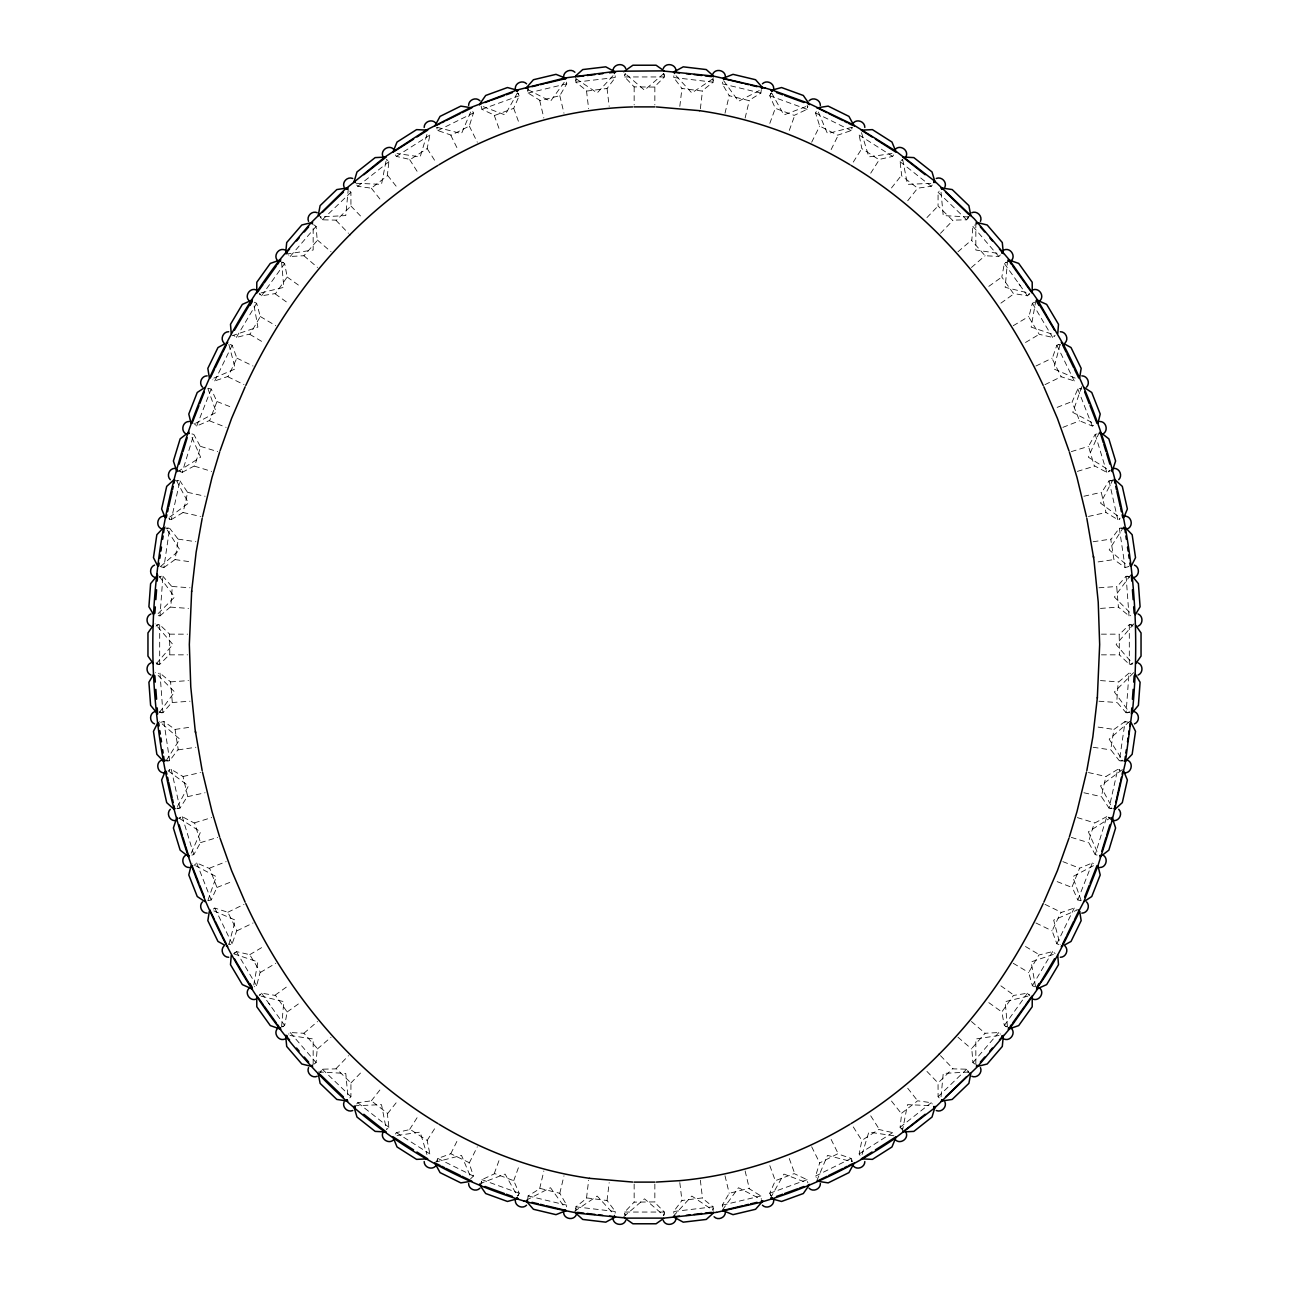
<?xml version="1.0" encoding="UTF-8"?>
<svg xmlns="http://www.w3.org/2000/svg" width="1289" height="1289" viewBox="0 0 1289 1289"><rect width="100%" height="100%" fill="white"/><g stroke="black" fill="none" stroke-linecap="round" stroke-linejoin="round"><path stroke-width="0.75" stroke-dasharray="5 3.75" d="M313.163 1064.311L313.163 1038.966L286.158 1034.922M975.837 222.739L975.837 250.034L998.991 253.498M349.802 1097.874L350.914 1096.73L350.946 1082.969L336.542 1068.855L322.298 1069.193L320.284 1071.787M968.716 217.213L966.702 219.807L952.458 220.145L938.054 206.031L938.086 192.27L939.198 191.126M575.845 78.613L575.909 82.174L587.059 91.036L607.055 88.49L615.336 77.501L615.111 75.793M713.155 1210.387L713.091 1206.826L701.941 1197.964L681.945 1200.51L673.664 1211.499L673.889 1213.207M208.238 388.263L211.187 389.052L216.955 401.54L209.769 420.375L196.685 426.031L193.946 423.437M1080.762 900.737L1077.813 899.948L1072.061 886.913L1079.586 868.206L1092.315 862.969L1093.684 863.517M191.916 855.074L193.801 854.639L200.504 842.635L194.8 823.3L182.2 816.646L179.058 817.999M1097.084 433.926L1095.199 434.361L1088.496 446.365L1094.2 465.7L1106.8 472.354L1109.942 471.001M527.668 1199.366L528.119 1195.95L540.236 1188.442L559.797 1193.308L566.741 1205.183L566.338 1206.875M761.332 89.634L760.881 93.05L748.764 100.558L729.203 95.692L722.259 83.817L722.662 82.125M158.289 615.675L159.997 615.868L162.897 576.264L159.739 576.425M1129.261 712.575L1126.103 712.736L1129.003 673.132L1130.711 673.325M281.566 1026.898L283.822 1001.65L261.087 996.139M1007.611 260.169L1005.178 287.35L1027.913 292.861M348.32 188.387L345.774 215.569L320.445 216.955M941.051 1096.73L943.226 1073.431L970.488 1071.932M356.747 185.036L357.746 186.293L371.361 188.194L387.296 175.852L388.907 161.689L386.587 159.353M314.033 1064.086L316.111 1062.619L317.223 1048.424L303.914 1033.262L290.186 1032.537L288.591 1034.132M1000.409 254.868L998.814 256.463L985.086 255.738L971.777 240.576L972.889 226.381L974.967 224.914M902.413 1129.647L900.093 1127.311L901.704 1113.148L917.639 1100.806L931.254 1102.707L932.253 1103.964M566.338 82.125L566.741 83.817L559.797 95.692L540.236 100.558L528.119 93.05L527.668 89.634M722.662 1206.875L722.259 1205.183L729.203 1193.308L748.764 1188.442L760.881 1195.95L761.332 1199.366M230.232 344.469L232.149 345.243L236.902 358.149L228.234 376.356L214.747 380.948L212.798 379.756M1058.768 944.531L1056.851 943.757L1052.098 930.851L1060.766 912.644L1074.253 908.052L1076.202 909.244M713.155 78.613L713.091 82.174L701.941 91.036L681.945 88.49L673.664 77.501L673.889 75.793M679.819 106.359L681.945 88.49M700.362 108.824L702.473 90.923M575.845 1210.387L575.909 1206.826L587.059 1197.964L607.055 1200.51L615.336 1211.499L615.111 1213.207M586.527 1198.077L588.638 1180.176M607.055 1200.51L609.181 1182.641M176.835 808.461L179.944 808.139L187.614 796.135L183.022 776.494L171.26 769.388L169.181 770.032M1112.165 480.539L1109.056 480.861L1101.386 492.865L1105.978 512.506L1117.74 519.612L1119.819 518.968M518.194 1195.531L519.241 1193.26L513.699 1180.692L494.815 1173.618L481.925 1179.693L481.135 1182.851M770.806 93.469L769.759 95.74L775.301 108.308L794.185 115.382L807.075 109.307L807.865 106.149M160.658 566.693L163.864 567.547L169.649 528.248L164.235 527.974M1124.765 761.026L1119.351 760.752L1125.136 721.453L1128.342 722.307M253.788 984.941L257.864 961.9L231.972 953.232M1035.905 300.208L1031.136 327.1L1053.322 334.544M282.114 1026.882L284.66 1025.48L287.173 1011.962L275.588 995.462L261.522 993.207L259.202 995.317M1029.798 293.683L1027.478 295.793L1013.412 293.538L1001.827 277.038L1004.34 263.52L1006.886 262.118M385.959 161.383L381.512 184.359L354.233 183.199M902.3 1131.452L907.488 1104.641L930.867 1105.64M164.235 761.026L169.649 760.752L178.188 749.344L175.062 729.429L163.864 721.453L160.658 722.307M1124.765 527.974L1119.351 528.248L1110.812 539.656L1113.938 559.571L1125.136 567.547L1128.342 566.693M213.297 909.067L214.747 908.052L227.847 912.258L236.838 930.304L232.149 943.757L230.232 944.531M234.824 953.183L236.354 951.572L249.76 954.682L260.217 971.922L256.64 985.714L254.352 986.778M259.927 995.43L260.185 994.157M472.757 111.563L473.434 112.949L469.309 126.064L451.327 135.184L437.841 130.56L437.422 127.418M320.768 1072.738L321.251 1070.273M528.522 88.474L527.733 91.422M967.749 218.727L968.232 216.262M851.578 1161.582L851.159 1158.44L837.673 1153.816L819.691 1162.936L815.566 1176.051L816.291 1177.453M1028.815 294.843L1029.073 293.57M1034.648 302.222L1032.36 303.286L1028.783 317.078L1039.24 334.318L1052.646 337.428L1054.176 335.817M1058.768 344.469L1056.851 345.243L1052.162 358.696L1061.153 376.742L1074.253 380.948L1075.703 379.933M254.352 302.222L256.64 303.286L260.314 316.53L250.179 333.964L236.354 337.428L233.889 335.511M395.433 154.954L396.335 156.388L410.24 159.546L427.158 148.573L429.849 135.087L428.963 133.669M470.549 1178.887L473.434 1176.051L468.922 1162.533L450.779 1153.752L437.841 1158.44L436.713 1161.582M816.291 111.547L815.566 112.949L819.691 126.064L837.673 135.184L851.159 130.56L852.287 127.418M860.037 1155.331L859.151 1153.913L861.842 1140.427L878.76 1129.454L892.665 1132.612L893.567 1134.046M1034.648 986.778L1032.36 985.714L1028.686 972.47L1038.821 955.036L1052.646 951.572L1055.111 953.489M169.181 518.968L171.26 519.612L179.944 480.861L176.835 480.539M1112.165 808.461L1109.056 808.139L1117.74 769.388L1119.819 770.032M725.014 113.206L729.203 95.692M745.123 118.04L749.312 100.494M539.688 1188.506L543.877 1170.96M559.797 1193.308L563.986 1175.794M664.028 73.876L664.351 76.953L654.313 87.072L634.156 86.879L624.649 76.953L624.972 73.876M664.028 1215.124L664.351 1212.047L654.313 1201.928L634.156 1202.121L624.649 1212.047L624.972 1215.124M228.862 944.628L235.323 920.12L210.236 909.341M1060.138 344.372L1053.677 368.88L1075.187 378.128M159.739 712.575L162.897 712.736L172.259 701.989L170.599 681.897L159.997 673.132L158.289 673.325M1129.261 576.425L1126.103 576.264L1116.741 587.011L1118.401 607.103L1129.003 615.868L1130.711 615.675M282.114 262.118L284.66 263.52L287.173 277.038L275.588 293.538L261.522 295.793L259.202 293.683M1006.886 1026.882L1004.34 1025.48L1001.827 1011.962L1013.412 995.462L1027.478 993.207L1029.798 995.317M426.949 134.491L420.182 156.887L397.028 153.504M862.051 1154.509L868.818 1132.113L895.839 1136.06M179.058 471.001L182.2 472.354L193.801 434.361L191.916 433.926M1097.084 855.074L1095.199 854.639L1106.8 816.646L1109.942 817.999M207.851 900.56L216.246 876.633L192.093 863.888M1081.793 386.603L1072.754 412.367L1093.459 423.291M156.356 663.948L159.691 664.351L169.794 654.313L169.616 634.156L159.691 624.649L156.356 625.052M1132.644 625.052L1129.309 624.649L1119.206 634.687L1119.384 654.844L1129.309 664.351L1132.644 663.948M769.823 123.373L775.301 108.308M789.271 130.447L794.749 115.382M494.251 1173.618L499.729 1158.553M513.699 1180.692L519.177 1165.627M314.033 224.914L316.111 226.381L317.223 240.576L303.914 255.738L290.186 256.463L288.591 254.868M974.967 1064.086L972.889 1062.619L971.777 1048.424L985.086 1033.262L998.814 1032.537L1000.409 1034.132M196.685 426.031L211.187 389.052M1077.813 899.948L1092.315 862.969M470.614 112.046L461.51 133.605L435.054 126.805M816.872 1180.547L827.49 1155.395L852.045 1161.711M159.997 615.868L170.825 606.603L172.259 587.011L162.897 576.264M1129.003 673.132L1118.175 682.397L1116.741 701.989L1126.103 712.736M481.135 106.149L481.925 109.307L494.815 115.382L513.699 108.308L519.241 95.74L518.194 93.469M191.191 853.205L200.633 831.792L177.544 817.21M1099.372 432.234L1088.367 457.208L1109.813 470.743M770.806 1195.531L769.759 1193.26L775.301 1180.692L794.185 1173.618L807.075 1179.693L807.865 1182.851M208.238 900.737L211.187 899.948L216.955 887.46L209.769 868.625L196.685 862.969L193.946 865.564M1093.684 425.483L1092.315 426.031L1079.586 420.794L1072.061 402.087L1077.813 389.052L1080.762 388.263M214.747 380.948L232.149 345.243M1056.851 943.757L1074.253 908.052M811.683 142.225L819.691 126.064M831.131 149.588L838.221 135.248M450.779 1153.752L457.869 1139.412M469.309 1162.936L477.317 1146.775M349.802 191.126L350.914 192.27L350.946 206.031L336.542 220.145L322.298 219.807L320.284 217.213M939.198 1097.874L938.086 1096.73L938.054 1082.969L952.458 1068.855L966.702 1069.193L968.716 1071.787M163.864 567.547L175.062 559.571L178.043 540.671L178.091 539.108L169.649 528.248M1125.136 721.453L1113.938 729.429L1110.957 748.329L1110.909 749.892L1119.351 760.752M177.463 806.511L188.484 785.871L166.571 769.597M1113.374 479.041L1100.516 503.129L1119.303 517.082M517.485 92.824L505.095 114.93L479.572 105.263M770.564 1197.884L783.905 1174.07L805.786 1182.367M236.354 337.428L256.64 303.286M1032.36 985.714L1052.646 951.572M171.26 519.612L183.022 512.506L186.051 499.89L187.55 492.317L179.944 480.861M1117.74 769.388L1105.978 776.494L1102.949 789.11L1101.451 796.683L1109.056 808.139M166.249 760.591L179.832 739.177L159.175 721.308M893.567 154.954L892.665 156.388L878.76 159.546L861.842 148.573L859.151 135.087L860.037 133.669M853.27 162.076L861.842 148.573M870.72 173.177L879.307 159.659M395.433 1134.046L396.335 1132.612L410.24 1129.454L427.158 1140.427L429.849 1153.913L428.963 1155.331M409.693 1129.341L418.281 1115.823M427.158 1140.427L435.73 1126.924M1123.782 526.766L1109.168 549.823L1128.342 566.403M158.241 624.649L156.05 626.148M575.7 80.434L576.344 79.451M624.649 75.245L625.745 73.602M168.907 770.903L169.681 769.742M179.638 818.692L180.686 817.113M1108.314 471.887L1109.362 470.308M1119.319 519.258L1120.093 518.097M663.255 1215.398L664.351 1213.755M712.656 1209.549L713.3 1208.566M1130.759 664.351L1132.95 662.852M261.522 295.793L284.66 263.52M1004.34 1025.48L1027.478 993.207M564.195 82.303L550.5 101.283L526.25 88.764M722.517 1209.855L738.5 1187.717L759.285 1198.448M182.2 472.354L194.8 465.7L200.536 446.912L193.801 434.361M1106.8 816.646L1094.2 823.3L1088.464 842.088L1095.199 854.639M159.53 712.334L174.627 691.967L155.341 672.632M1130.646 575.103L1114.373 597.033L1130.904 613.596M932.253 185.036L931.254 186.293L917.639 188.194L901.704 175.852L900.093 161.689L902.413 159.353M891.489 187.936L901.414 175.368M907.714 200.762L917.639 188.194M356.747 1103.964L357.746 1102.707L371.361 1100.806L387.296 1113.148L388.907 1127.311L386.587 1129.647M371.361 1100.806L381.286 1088.238M387.586 1113.632L397.511 1101.064M234.985 952.394L233.889 953.489M1054.015 336.606L1055.111 335.511M290.186 256.463L316.111 226.381M156.34 663.706L172.887 644.5L155.067 623.812M1133.933 623.812L1116.113 644.5L1132.66 663.706M972.889 1062.619L998.814 1032.537M612.984 75.697L597.178 92.953L574.54 77.694M673.39 1216.171L691.822 1196.047L712.849 1210.21M926.952 217.567L938.054 206.031M940.503 233.325L952.958 220.371M336.042 1068.629L348.497 1055.675M350.946 1082.969L362.048 1071.433M158.096 613.596L174.627 597.033L158.354 575.103M1133.659 672.632L1114.373 691.967L1129.47 712.334M322.298 219.807L350.914 192.27M938.086 1096.73L966.702 1069.193M160.658 566.403L179.832 549.823L165.218 526.766M1129.825 721.308L1109.168 739.177L1122.751 760.591M663.706 73.618L644.5 90.166L623.812 72.345M957.969 251.79L971.584 240.06M971.439 267.484L985.086 255.738M303.914 1033.262L317.561 1021.516M317.416 1048.94L331.031 1037.21M623.812 1216.655L644.5 1198.834L663.706 1215.382M357.746 186.293L388.907 161.689M900.093 1127.311L931.254 1102.707M169.697 517.082L188.484 503.129L175.626 479.041M1122.429 769.597L1100.516 785.871L1111.537 806.511M988.808 286.351L1001.827 277.038M1000.892 303.157L1013.863 293.844M275.137 995.156L288.108 985.843M287.173 1011.962L300.192 1002.649M712.849 78.79L691.822 92.953L673.39 72.829M574.54 1211.306L597.178 1196.047L612.984 1213.303M177.495 481.103L178.381 480.507M770.355 94.113L771.789 93.146M166.764 528.893L168.069 528.023M159.61 577.327L161.367 576.151M1127.633 712.849L1129.39 711.673M1120.931 760.977L1122.236 760.107M517.211 1195.854L518.645 1194.887M1110.619 808.493L1111.505 807.897M396.335 156.388L429.849 135.087M859.151 1153.913L892.665 1132.612M177.544 471.79L200.633 457.208L191.191 435.795M1111.456 817.21L1088.367 831.792L1097.809 853.205M1013.235 325.714L1028.686 316.53M1025.496 342.487L1039.24 334.318M249.76 954.682L263.504 946.513M260.314 972.47L275.765 963.286M195.541 423.291L216.246 412.367L207.207 386.603M1093.459 865.709L1072.754 876.633L1081.793 902.397M759.285 90.552L738.5 101.283L722.517 79.145M526.25 1200.236L550.5 1187.717L564.195 1206.697M437.841 130.56L473.434 112.949M815.566 1176.051L851.159 1158.44M1035.921 366.028L1052.098 358.149M1045.008 384.621L1061.153 376.742M227.847 912.258L243.992 904.379M236.902 930.851L253.079 922.972M213.813 378.128L235.323 368.88L228.862 344.372M1078.764 909.341L1053.677 920.12L1060.138 944.628M1057.157 407.372L1072.045 401.54M1062.861 427.368L1079.586 420.794M209.414 868.206L226.139 861.632M216.955 887.46L231.843 881.628M805.786 106.633L783.905 114.93L770.564 91.116M479.572 1183.737L505.095 1174.07L517.485 1196.176M481.925 109.307L519.241 95.74M769.759 1193.26L807.075 1179.693M231.972 335.768L257.864 327.1L253.788 304.059M1053.322 954.456L1031.136 961.9L1035.905 988.792M1071.304 451.617L1088.496 446.365M1077.33 471.403L1094.538 466.151M194.462 822.849L211.67 817.597M200.504 842.635L217.696 837.383M852.045 127.289L827.49 133.605L816.872 108.453M435.054 1162.195L461.51 1155.395L470.614 1176.954M261.087 292.861L283.822 287.35L281.566 262.102M1027.913 996.139L1005.178 1001.65L1007.611 1028.831M528.119 93.05L566.741 83.817M722.259 1205.183L760.881 1195.95M1083.904 496.249L1101.451 492.317M1088.448 516.438L1105.978 512.506M183.022 776.494L200.552 772.562M187.55 796.683L205.096 792.751M282.484 262.73L283.322 262.569M901.14 160.352L902.526 160.078M386.474 1128.922L387.86 1128.648M1005.678 1026.431L1006.516 1026.27M286.158 254.078L313.163 250.034L313.163 224.689M998.991 1035.502L975.837 1038.966L975.837 1066.261M1093.136 541.734L1110.909 539.108M1098.131 561.907L1113.938 559.571M175.062 729.429L190.869 727.093M178.091 749.892L195.864 747.266M891.972 153.504L868.818 156.887L860.923 130.753M397.028 1135.496L420.182 1132.113L426.949 1154.509M575.909 82.174L615.336 77.501M673.664 1211.499L713.091 1206.826M1098.985 587.784L1116.886 586.479M1100.468 608.424L1118.401 607.103M170.599 681.897L188.532 680.576M172.114 702.521L190.015 701.216M930.867 183.36L907.488 184.359L902.3 157.548M354.233 1105.801L381.512 1104.641L385.959 1127.617M624.649 76.953L664.351 76.953M169.616 634.156L187.582 634.156M1101.418 634.156L1119.384 634.156M169.616 654.844L187.582 654.844M1101.418 654.844L1119.384 654.844M624.649 1212.047L664.351 1212.047M968.555 216.955L943.226 215.569L940.68 188.387M318.512 1071.932L345.774 1073.431L347.949 1096.73M172.114 586.479L190.015 587.784M170.599 607.103L188.532 608.424M1100.468 680.576L1118.401 681.897M1098.985 701.216L1116.886 702.521M673.664 77.501L713.091 82.174M575.909 1206.826L615.336 1211.499M178.091 539.108L195.864 541.734M175.062 559.571L190.869 561.907M1098.131 727.093L1113.938 729.429M1093.136 747.266L1110.909 749.892M1005.678 262.569L1006.516 262.73M386.474 160.078L387.86 160.352M1058.253 344.566L1060.299 344.969M1081.809 389.085L1079.183 388.521M1124.765 529.392L1120.931 528.023M164.235 759.608L168.069 760.977M228.701 944.031L230.747 944.434M901.14 1128.648L902.526 1128.922M282.484 1026.27L283.322 1026.431M187.55 492.317L205.096 496.249M183.022 512.506L200.552 516.438M1088.448 772.562L1105.978 776.494M1083.904 792.751L1101.451 796.683M722.259 83.817L760.881 93.05M528.119 1195.95L566.741 1205.183M200.504 446.365L217.696 451.617M194.462 466.151L211.67 471.403M1077.33 817.597L1094.538 822.849M1071.304 837.383L1088.496 842.635M769.759 95.74L807.075 109.307M481.925 1179.693L519.241 1193.26M216.955 401.54L231.843 407.372M209.414 420.794L226.139 427.368M1062.861 861.632L1079.586 868.206M1057.157 881.628L1072.045 887.46M236.902 358.149L253.079 366.028M227.847 376.742L243.992 384.621M1045.008 904.379L1061.153 912.258M1035.921 922.972L1052.098 930.851M815.566 112.949L851.159 130.56M437.841 1158.44L473.434 1176.051M260.314 316.53L275.765 325.714M249.76 334.318L263.504 342.487M1025.496 946.513L1039.24 954.682M1013.235 963.286L1028.686 972.47M859.151 135.087L892.665 156.388M396.335 1132.612L429.849 1153.913M1110.619 480.507L1111.505 481.103M517.211 93.146L518.645 94.113M1127.633 576.151L1129.39 577.327M1132.95 626.148L1130.759 624.649M1111.505 820.126L1108.314 817.113M156.05 662.852L158.241 664.351M159.61 711.673L161.367 712.849M770.355 1194.887L771.789 1195.854M177.495 807.897L178.381 808.493M287.173 277.038L300.192 286.351M275.137 293.844L288.108 303.157M1000.892 985.843L1013.863 995.156M988.808 1002.649L1001.827 1011.962M900.093 161.689L931.254 186.293M357.746 1102.707L388.907 1127.311M317.416 240.06L331.031 251.79M303.914 255.738L317.561 267.484M971.439 1021.516L985.086 1033.262M957.969 1037.21L971.584 1048.94M938.086 192.27L966.702 219.807M322.298 1069.193L350.914 1096.73M350.946 206.031L362.048 217.567M336.042 220.371L348.497 233.325M940.503 1055.675L952.958 1068.629M926.952 1071.433L938.054 1082.969M972.889 226.381L998.814 256.463M290.186 1032.537L316.111 1062.619M387.586 175.368L397.511 187.936M371.361 188.194L381.286 200.762M907.714 1088.238L917.639 1100.806M891.489 1101.064L901.414 1113.632M1018.906 283.838L1020.179 285.61M268.821 1003.39L270.094 1005.162M1004.34 263.52L1027.478 295.793M261.522 993.207L284.66 1025.48M712.656 79.451L713.3 80.434M663.255 73.602L664.351 75.245M1119.319 769.742L1120.093 770.903M179.638 470.308L180.686 471.887M168.907 518.097L169.681 519.258M624.649 1213.755L625.745 1215.398M575.7 1208.566L576.344 1209.549M427.158 148.573L435.73 162.076M409.693 159.659L418.281 173.177M870.72 1115.823L879.307 1129.341M853.27 1126.924L861.842 1140.427M1032.36 303.286L1052.646 337.428M236.354 951.572L256.64 985.714M469.309 126.064L477.317 142.225M450.779 135.248L457.869 149.588M831.131 1139.412L838.221 1153.752M811.683 1146.775L819.691 1162.936M1056.851 345.243L1074.253 380.948M214.747 908.052L232.149 943.757M1077.813 389.052L1092.315 426.031M196.685 862.969L211.187 899.948M513.699 108.308L519.177 123.373M494.251 115.382L499.729 130.447M852.287 1161.582L851.9 1159.955M436.713 127.418L437.1 129.045M789.271 1158.553L794.749 1173.618M769.823 1165.627L775.301 1180.692M1095.199 434.361L1106.8 472.354M182.2 816.646L193.801 854.639M559.797 95.692L563.986 113.206M539.688 100.494L543.877 118.04M745.123 1170.96L749.312 1188.506M725.014 1175.794L729.203 1193.308M1109.056 480.861L1117.74 519.612M171.26 769.388L179.944 808.139M1028.815 994.157L1029.073 995.43M851.578 127.418L851.9 129.045M807.14 105.44L807.623 107.825M967.749 1070.273L968.232 1072.738M320.768 216.262L321.251 218.727M481.377 1181.175L481.86 1183.56M437.1 1159.955L437.422 1161.582M259.927 293.57L260.185 294.843M1119.351 528.248L1125.136 567.547M163.864 721.453L169.649 760.752M607.055 88.49L609.181 106.359M586.527 90.923L588.638 108.824M700.362 1180.176L702.473 1198.077M679.819 1182.641L681.945 1200.51M1126.103 576.264L1129.003 615.868M159.997 673.132L162.897 712.736M1129.309 624.649L1129.309 664.351M654.844 86.879L654.844 104.892M654.844 1184.108L654.844 1202.121M634.156 86.879L634.156 104.892M634.156 1184.108L634.156 1202.121M159.691 624.649L159.691 664.351"/><path stroke-width="1.5" d="M156.92 573.766C126.789 830.68 263.697 1123.267 523.946 1201.01M1132.37 712.591C1144.89 586.978 1122.155 457.579 1063.844 345.339M256.72 293.376L256.801 282.243L270.303 263.407L279.326 260.281L311.132 222.691L344.453 189.886L384.734 157.129L426.176 130.173L470.308 107.664L516.728 90.117L564.904 77.984L614.257 71.507M1032.28 995.624L1032.199 1006.757L1018.697 1025.593L1009.674 1028.719L977.9 1066.261L976.434 1065.101M663.899 71.072L713.381 76.083L765.038 87.99M554.866 1208.502L578.165 1213.255L625.101 1217.928M154.873 613.258L155.325 606.926M155.856 599.627L156.581 589.766M157.21 581.097L157.661 575.055L150.604 583.659L148.912 606.765L153.681 614.724M279.214 260.459C210.171 350.785 169.197 460.898 156.936 573.589M1111.988 821.125L1125.233 763.314L1131.919 712.64M1131.79 707.903L1131.339 713.945L1138.396 705.341L1140.088 682.235L1135.319 674.276M1132.419 699.234L1133.144 689.373M1133.676 682.074L1134.127 675.742M231.23 955.439L230.505 964.688L242.332 984.603L252.499 989.146M1057.77 333.561L1058.495 324.312L1046.668 304.397L1036.501 299.854M191.61 591.57L196.137 552.224L202.18 518.355M1086.82 770.645L1092.863 736.776L1097.39 697.43M191.674 590.942L189.338 644.5L190.772 686.908L195.106 729.526L202.18 770.645M1097.326 698.058L1099.662 644.5L1098.228 602.092L1093.894 559.474L1086.82 518.355M285.804 251.774L286.706 242.541L301.819 224.995L310.826 222.739M1003.196 1037.226L1002.294 1046.459L987.181 1064.005L978.174 1066.261M674.55 73.505L674.743 71.507M713.268 76.921L713.381 76.083M575.619 1212.917L575.732 1212.079M614.45 1215.495L614.257 1217.493M158.708 566.032L159.143 563.067M159.852 558.266L160.335 554.947M160.916 551.031L161.496 547.116M162.656 539.285L163.139 535.966M163.639 532.647L164.283 528.216M1124.717 760.784L1125.361 756.353M1125.861 753.034L1126.344 749.715M1127.504 741.884L1128.084 737.969M1128.665 734.053L1129.148 730.734M1129.857 725.933L1130.292 722.968M202.502 516.873L211.976 477.542L219.597 452.197M1086.498 772.127L1077.024 811.458L1069.403 836.803M209.301 911.468L207.835 920.636L217.986 941.453L224.479 945.03M1079.699 377.532L1081.165 368.364L1071.014 347.547L1064.521 343.97M318.367 214.731L320.123 205.628L336.816 189.564L346 188.162M970.633 1074.269L968.877 1083.372L952.184 1099.436L943 1100.838M424.178 127.418C424.065 121.778 431.573 118.669 435.473 122.745M468.616 105.44C468.503 99.785 476.012 96.675 479.911 100.751M308.538 1067.663C306.266 1072.835 312.019 1078.587 317.191 1076.315M515.278 88.474C515.165 82.834 522.673 79.725 526.573 83.785M344.099 1101.869C341.827 1107.042 347.579 1112.794 352.751 1110.522M563.615 76.921C563.502 71.282 571.011 68.172 574.91 72.248M382.897 1132.499C380.046 1138.832 388.94 1144.761 393.693 1139.718M613 71.072C612.807 64.128 623.28 62.049 625.745 68.543M676 1217.928C676.193 1224.872 665.72 1226.951 663.255 1220.457M906.103 156.501C908.954 150.169 900.06 144.239 895.307 149.282M725.385 1212.079C725.498 1217.718 717.989 1220.828 714.09 1216.752M944.901 187.131C947.173 181.958 941.421 176.206 936.249 178.478M773.722 1200.526C773.835 1206.166 766.327 1209.275 762.427 1205.215M980.462 221.337C982.734 216.165 976.981 210.413 971.809 212.685M820.384 1183.56C820.497 1189.215 812.988 1192.325 809.089 1188.249M864.822 1161.582C864.935 1167.222 857.427 1170.331 853.527 1166.255M166.233 517.711L166.877 514.794M167.586 511.701L168.311 508.43M168.682 506.803L172.146 491.351M172.517 489.707L173.242 486.436M173.951 483.343L174.595 480.426M1114.405 808.574L1115.049 805.657M1115.758 802.564L1116.483 799.293M1116.854 797.649L1120.318 782.197M1120.689 780.57L1121.414 777.299M1122.123 774.206L1122.767 771.289M723.87 78.983L724.096 77.984M761.525 88.474L761.88 87.008M554.496 1208.421L527.12 1201.993L527.475 1200.526M564.904 1211.016L565.13 1210.017M1078.974 910.904L1083.791 901.768L1097.954 865.709L1111.94 821.27M190.998 865.95L188.79 874.957L197.249 896.532L204.999 901.639M1098.002 423.05L1100.21 414.043L1091.751 392.468L1084.001 387.361M173.725 479.975L174.95 480.249M1115.259 809.089L1114.05 808.751M354.33 180.863L356.972 171.969L375.147 157.612L384.412 157.113M934.67 1108.137L932.028 1117.031L913.853 1131.388L904.588 1131.887M176.867 471.581L177.334 470.082M179.123 464.185L182.329 453.696M182.909 451.811L187.179 437.809M188.484 433.523L188.951 432.024M1100.049 856.976L1100.516 855.477M1101.821 851.191L1106.091 837.189M1106.671 835.304L1109.877 824.815M1111.666 818.918L1112.133 817.419M176.287 819.176L173.403 827.989L180.154 850.144L186.019 854.704M1112.713 469.824L1115.597 461.011L1108.846 438.856L1102.981 434.296M220 450.908L231.585 418.393L245.136 386.845M1063.779 345.21L1037.935 300.53L1009.674 260.281L974.355 218.921L934.734 181.153L895.565 150.958L853.463 124.872L808.751 103.378L772.272 90.117L771.837 91.31M516.889 1198.931L517.163 1197.69M1069 838.092L1057.415 870.607L1043.864 902.155M192.013 423.388L198.989 405.6M199.714 403.763L204.339 391.985M1084.661 897.015L1089.286 885.237M1090.011 883.4L1096.987 865.612M245.78 385.492C271.544 329.823 306.54 278.215 349.915 234.727M1043.22 903.508C1017.456 959.177 982.46 1010.785 939.085 1054.273M393.499 150.636L397.028 142.048L416.589 129.625L427.706 130.157L416.927 137.005M895.501 1138.364L891.972 1146.952L872.411 1159.375L861.294 1158.843L872.073 1151.995M165.169 771.466L161.624 780.022L166.7 802.628L173.564 808.864M1123.831 517.534L1127.376 508.978L1122.3 486.372L1115.436 480.136M1036.888 987.873C1053.435 966.734 1066.873 936.926 1079.57 911.339M210.3 377.951L214.473 369.395M215.199 367.881L222.143 353.653M222.868 352.139L226.381 344.936M227.041 343.599L227.734 342.181M1061.266 946.819L1061.959 945.401M1066.132 936.861L1062.619 944.064M1066.857 935.347L1073.801 921.119M1074.527 919.605L1078.7 911.049M157.645 723.065L153.472 731.362L156.839 754.274L163.236 760.993M1131.355 565.935L1135.528 557.638L1132.161 534.726L1125.764 528.007M434.747 126.177L440.065 116.381L460.817 106.117L469.986 107.535M854.253 1162.823L848.935 1172.619L828.183 1182.883L819.014 1181.465M234.469 330.21L251.693 301.207M250.002 305.429L252.306 301.562M1036.694 987.438L1038.998 983.571M1037.307 987.793L1054.531 958.79M153.681 674.276L148.912 682.235L150.604 705.341L157.661 713.945L157.21 707.903M1135.319 614.724L1140.088 606.765L1138.396 583.659L1131.339 575.055L1131.79 581.097M1037.919 988.502L1009.786 1028.541M663.255 68.543C665.72 62.049 676.193 64.128 676 71.072M170.277 809.331C166.2 813.246 169.31 820.739 174.95 820.626M712.656 74.391C715.121 67.898 725.594 69.977 725.385 76.921M202.502 901.849C198.442 905.764 201.551 913.273 207.191 913.144M224.028 945.965C219.952 949.88 223.061 957.389 228.701 957.276M249.131 988.212C244.088 992.981 250.018 1001.859 256.35 999.007M277.796 1028.203C272.752 1032.956 278.682 1041.834 285.014 1038.998M1011.204 260.797C1016.248 256.044 1010.318 247.166 1003.986 250.002M1039.869 300.788C1044.912 296.019 1038.982 287.141 1032.65 289.993M1064.972 343.035C1069.048 339.12 1065.939 331.611 1060.299 331.724M1086.498 387.151C1090.558 383.236 1087.449 375.727 1081.809 375.856M576.344 1214.609C573.879 1221.102 563.406 1219.023 563.615 1212.079M1118.723 479.669C1122.8 475.754 1119.69 468.261 1114.05 468.374M625.745 1220.457C623.28 1226.951 612.807 1224.872 613 1217.928M480.394 103.072L485.695 95.467L507.463 87.539L516.406 89.972M808.606 1185.928L803.305 1193.533L781.537 1201.461L772.594 1199.028M153.294 625.326L147.961 632.915L147.961 656.085L153.294 663.674M1135.706 663.674L1141.039 656.085L1141.039 632.915L1135.706 625.326M257.639 292.104L263.182 284.37M264.148 283L276.313 266.033M277.28 264.68L279.02 262.247M279.89 261.039L280.809 259.75M1008.191 1029.25L1009.11 1027.961M1009.98 1026.753L1011.72 1024.32M1012.687 1022.967L1024.852 1006M1025.818 1004.63L1031.361 996.896M933.687 182.522L934.734 181.153M355.313 1106.478L354.266 1107.847M349.883 234.759C376.227 208.206 405.761 184.665 437.873 165.443M939.117 1054.241C912.773 1080.794 883.239 1104.335 851.127 1123.557M285.626 253.611L289.574 249.035M296.534 240.946L299.129 237.949M304.285 231.956L308.667 226.864M311.6 223.48L312.631 222.272M976.369 1066.728L977.4 1065.52M980.333 1062.136L984.715 1057.044M989.871 1051.051L992.466 1048.054M999.426 1039.965L1003.374 1035.389M527.314 86.685L533.437 79.725L555.978 74.343L566.306 78.452L546.198 83.269M761.686 1202.315L755.563 1209.275L733.022 1214.657L722.694 1210.548L742.802 1205.731M895.452 1137.881L934.734 1107.847L977.755 1066.422M163.236 528.007L156.839 534.726L153.472 557.638L157.645 565.935M1125.764 760.993L1132.161 754.274L1135.528 731.362L1131.355 723.065M941.631 189.241L942.694 188.146M969.763 215.956L970.649 215.054M318.351 1073.946L319.237 1073.044M346.306 1100.854L347.369 1099.759M322.379 212.363L343.454 192.077M346.693 188.967L347.821 187.872M941.179 1101.128L942.307 1100.033M945.546 1096.923L966.621 1076.637M173.564 480.136L166.7 486.372L161.624 508.978L165.169 517.534M1115.436 808.864L1122.3 802.628L1127.376 780.022L1123.831 771.466M575.829 75.761L582.741 69.558L605.749 66.835L615.53 72.136L609.52 72.845M713.171 1213.239L706.259 1219.442L683.251 1222.165L673.47 1216.864L679.48 1216.155M977.868 222.691L976.434 223.899M1001.827 253.272L1003.213 252.048M285.787 1036.952L287.173 1035.728M311.132 1066.309L312.566 1065.101M353.798 182.635L355.039 181.668M363.82 174.724L386.265 157M902.735 1132L925.18 1114.276M933.961 1107.332L935.202 1106.365M186.019 434.296L180.154 438.856L173.403 461.011L176.287 469.824M1102.981 854.704L1108.846 850.144L1115.597 827.989L1112.713 819.176M1009.674 260.281L1008.401 261.184M279.326 1028.719L280.599 1027.816M759.72 1202.54C808.171 1188.684 853.93 1166.464 895.517 1138.058M625.326 70.573L632.915 65.223L656.085 65.223L663.674 70.573M663.674 1218.427L656.085 1223.777L632.915 1223.777L625.326 1218.427M762.427 83.785C766.327 79.725 773.835 82.834 773.722 88.474M809.089 100.751C812.988 96.675 820.497 99.785 820.384 105.44M154.551 565.098C149.282 567.144 149.282 575.281 154.551 577.327M853.527 122.745C857.427 118.669 864.935 121.778 864.822 127.418M150.974 613.918C145.721 615.965 145.721 624.085 150.974 626.148M150.974 662.852C145.721 664.915 145.721 673.035 150.974 675.082M154.551 711.673C149.282 713.719 149.282 721.856 154.551 723.902M161.689 760.107C155.212 762.572 157.29 773.046 164.235 772.836M186.744 854.768C180.251 857.233 182.329 867.706 189.274 867.497M1102.256 434.232C1108.749 431.767 1106.671 421.294 1099.726 421.503M1127.311 528.893C1133.788 526.428 1131.71 515.954 1124.765 516.164M1134.449 577.327C1139.718 575.281 1139.718 567.144 1134.449 565.098M1138.026 626.148C1143.279 624.085 1143.279 615.965 1138.026 613.918M1138.026 675.082C1143.279 673.035 1143.279 664.915 1138.026 662.852M435.473 1166.255C431.573 1170.331 424.065 1167.222 424.178 1161.582M1134.449 723.902C1139.718 721.856 1139.718 713.719 1134.449 711.673M479.911 1188.249C476.012 1192.325 468.503 1189.215 468.616 1183.56M526.573 1205.215C522.673 1209.275 515.165 1206.166 515.278 1200.526M204.999 387.361L197.249 392.468L188.79 414.043L190.998 423.05M1084.001 901.639L1091.751 896.532L1100.21 874.957L1098.002 865.95M392.791 152.344L413.592 139.131M875.408 1149.869L896.209 1136.656M439.001 164.75C497.312 129.609 564.518 108.824 632.673 106.923M849.999 1124.25C798.423 1155.315 739.967 1175.181 679.964 1180.643M1036.888 301.127L1037.935 300.53M251.065 988.47L252.112 987.873M224.479 343.97L217.986 347.547L207.835 368.364L209.301 377.532M1064.521 945.03L1071.014 941.453L1081.165 920.636L1079.699 911.468M436.165 125.468L440.177 123.486M441.676 122.745L444.689 121.247M446.187 120.505L460.382 113.48M461.881 112.739L471.822 107.825M817.178 1181.175L827.119 1176.261M828.618 1175.52L842.813 1168.495M844.311 1167.753L847.324 1166.255M848.823 1165.514L852.835 1163.532M1061.862 343.341L1062.668 342.955M226.332 946.045L227.138 945.659M252.499 299.854L242.332 304.397L230.505 324.312L231.23 333.561M1036.501 989.146L1046.668 984.603L1058.495 964.688L1057.77 955.439M479.331 104.602L480.813 104.055M485.018 102.524L489.756 100.8M491.335 100.236L504.337 95.499M506.206 94.822L512.506 92.534M516.728 90.987L518.21 90.456M770.79 1198.544L772.272 1198.013M776.494 1196.466L782.794 1194.178M784.663 1193.501L797.665 1188.764M799.244 1188.2L803.982 1186.476M808.187 1184.945L809.669 1184.398M1101.322 433.023L1099.726 433.491M1111.199 470.501L1112.649 470.034M176.351 818.966L177.801 818.499M187.678 855.977L189.274 855.509M716.636 1212.321L759.398 1202.621M516.728 90.117L517.163 91.31M772.111 1198.931L771.837 1197.69M772.594 89.972L781.537 87.539L803.305 95.467L808.606 103.072M516.406 1199.028L507.463 1201.461L485.695 1193.533L480.394 1185.928M526.073 88.071L527.604 87.716M531.97 86.669L538.496 85.106M540.429 84.655L544.264 83.721M744.736 1205.279L748.571 1204.345M750.504 1203.894L757.03 1202.331M761.396 1201.284L762.927 1200.929M1114.05 480.249L1115.275 479.975M173.741 809.089L174.95 808.751M228.701 331.724C223.061 331.611 219.952 339.12 224.028 343.035M207.191 375.856C201.551 375.727 198.442 383.236 202.502 387.151M189.274 421.503C182.329 421.294 180.251 431.767 186.744 434.232M174.95 468.374C169.31 468.261 166.2 475.754 170.277 479.669M164.235 516.164C157.29 515.954 155.212 526.428 161.689 528.893M1124.765 772.836C1131.71 773.046 1133.788 762.572 1127.311 760.107M1114.05 820.626C1119.69 820.739 1122.8 813.246 1118.723 809.331M1099.726 867.497C1106.671 867.706 1108.749 857.233 1102.256 854.768M1081.809 913.144C1087.449 913.273 1090.558 905.764 1086.498 901.849M1060.299 957.276C1065.939 957.389 1069.048 949.88 1064.972 945.965M699.347 1214.351L716.507 1212.353M1124.765 527.974L1125.619 527.846M163.381 761.154L164.235 761.026M819.014 107.535L828.183 106.117L848.935 116.381L854.253 126.177M469.986 1181.465L460.817 1182.883L440.065 1172.619L434.747 1162.823M699.17 1214.367L663.899 1218.121L625.101 1218.121M577.504 76.631L583.804 75.89M587.139 75.503L595.002 74.569M598.918 74.101L602.849 73.634M686.151 1215.366L690.082 1214.899M693.998 1214.431L701.861 1213.497M705.196 1213.11L711.496 1212.369M634.156 106.89L654.844 106.89M654.844 1182.11L634.156 1182.11M679.641 1180.66L656.327 1182.077M663.899 70.879L618.623 71.217L614.176 71.507L614.45 73.505M674.743 1217.493L674.55 1215.495M656.327 106.923L699.411 110.661M632.673 1182.077L589.589 1178.339M904.588 157.113L913.853 157.612L932.028 171.969L934.67 180.863M384.412 1131.887L375.147 1131.388L356.972 1117.031L354.33 1108.137M679.48 72.845L673.47 72.136L683.251 66.835L706.259 69.558L713.171 75.761M686.151 73.634L690.082 74.101M693.998 74.569L701.861 75.503M705.196 75.89L711.496 76.631M577.504 1212.369L583.804 1213.11M587.139 1213.497L595.002 1214.431M598.918 1214.899L602.849 1215.366M609.52 1216.155L615.53 1216.864L605.749 1222.165L582.741 1219.442L575.829 1213.239M943 188.162L952.184 189.564L968.877 205.628L970.633 214.731M346 1100.838L336.816 1099.436L320.123 1083.372L318.367 1074.269M163.381 527.846L164.235 527.974M1124.765 761.026L1125.619 761.154M352.751 178.478C347.579 176.206 341.827 181.958 344.099 187.131M317.191 212.685C312.019 210.413 306.266 216.165 308.538 221.337M285.014 250.002C278.682 247.166 272.752 256.044 277.796 260.797M256.35 289.993C250.018 287.141 244.088 296.019 249.131 300.788M1032.65 999.007C1038.982 1001.859 1044.912 992.981 1039.869 988.212M1003.986 1038.998C1010.318 1041.834 1016.248 1032.956 1011.204 1028.203M971.809 1076.315C976.981 1078.587 982.734 1072.835 980.462 1067.663M936.249 1110.522C941.421 1112.794 947.173 1107.042 944.901 1101.869M699.347 110.661C752.55 118.217 803.982 137.053 849.999 164.75M589.653 1178.339C536.45 1170.783 485.018 1151.947 439.001 1124.25M742.802 83.269L722.694 78.452L733.022 74.343L755.563 79.725L761.686 86.685M744.736 83.721L748.571 84.655M750.504 85.106L757.03 86.669M761.396 87.716L762.927 88.071M526.073 1200.929L527.604 1201.284M531.97 1202.331L538.496 1203.894M540.429 1204.345L544.264 1205.279M546.198 1205.731L566.306 1210.548L555.978 1214.657L533.437 1209.275L527.314 1202.315M978.174 222.739L987.181 224.995L1002.294 242.541L1003.196 251.774M310.826 1066.261L301.819 1064.005L286.706 1046.459L285.804 1037.226M772.111 90.069L765.054 87.99M189.274 433.491L187.678 433.023M1099.726 855.509L1101.322 855.977M523.962 1201.01L527.12 1201.993M176.351 470.034L177.801 470.501M1111.199 818.499L1112.649 818.966M1009.931 260.362L1018.697 263.407L1032.199 282.243L1032.28 293.376M279.068 1028.638L270.303 1025.593L256.801 1006.757L256.72 995.624M770.79 90.456L772.272 90.987M776.494 92.534L782.794 94.822M784.663 95.499L803.982 102.524M808.187 104.055L809.669 104.602M479.331 1184.398L480.813 1184.945M485.018 1186.476L504.337 1193.501M506.206 1194.178L512.506 1196.466M516.728 1198.013L518.21 1198.544M226.332 342.955L227.138 343.341M1061.862 945.659L1062.668 946.045M817.178 107.825L827.119 112.739M828.618 113.48L842.813 120.505M844.311 121.247L847.324 122.745M848.823 123.486L852.835 125.468M436.165 1163.532L440.177 1165.514M441.676 1166.255L444.689 1167.753M446.187 1168.495L460.382 1175.52M461.881 1176.261L471.822 1181.175M851.127 165.443C936.056 216.471 1001.843 296.035 1043.22 385.492M437.873 1123.557C352.944 1072.529 287.141 992.965 245.78 903.508M251.065 300.53L252.112 301.127M872.073 137.005L861.294 130.157L872.411 129.625L891.972 142.048L895.501 150.636M875.408 139.131L896.209 152.344M392.791 1136.656L413.592 1149.869M416.927 1151.995L427.706 1158.843L416.589 1159.375L397.028 1146.952L393.499 1138.364M393.693 149.282C388.94 144.239 380.046 150.169 382.897 156.501M895.307 1139.718C900.06 1144.761 908.954 1138.832 906.103 1132.499M280.599 261.184L279.326 260.281M1008.401 1027.816L1009.674 1028.719M902.735 157L925.18 174.724M933.961 181.668L935.202 182.635M353.798 1106.365L355.039 1107.332M363.82 1114.276L386.265 1132M312.566 223.899L311.132 222.691M285.787 252.048L287.173 253.272M1001.827 1035.728L1003.213 1036.952M941.179 187.872L942.307 188.967M945.546 192.077L968.764 214.425M320.236 1074.575L343.454 1096.923M346.693 1100.033L347.821 1101.128M346.306 188.146L347.369 189.241M318.351 215.054L319.237 215.956M969.763 1073.044L970.649 1073.946M941.631 1099.759L942.694 1100.854M976.369 222.272L977.4 223.48M980.333 226.864L984.715 231.956M989.871 237.949L992.466 240.946M999.426 249.035L1003.374 253.611M285.626 1035.389L289.574 1039.965M296.534 1048.054L299.129 1051.051M304.285 1057.044L308.667 1062.136M311.6 1065.52L312.631 1066.728M354.266 181.153L355.313 182.522M934.734 1107.847L933.687 1106.478M1008.191 259.75L1009.11 261.039M1009.98 262.247L1011.72 264.68M1012.687 266.033L1024.852 283M1025.818 284.37L1031.361 292.104M257.639 996.896L263.182 1004.63M264.148 1006L276.313 1022.967M277.28 1024.32L279.02 1026.753M279.89 1027.961L280.809 1029.25M1037.307 301.207L1054.531 330.21M1036.694 301.562L1038.998 305.429M250.002 983.571L252.306 987.438M234.469 958.79L251.693 987.793M1061.266 342.181L1061.959 343.599M1062.619 344.936L1066.132 352.139M1066.857 353.653L1073.801 367.881M1074.527 369.395L1078.7 377.951M210.3 911.049L214.473 919.605M215.199 921.119L222.143 935.347M222.868 936.861L226.381 944.064M227.041 945.401L227.734 946.819M1043.864 386.845L1057.415 418.393L1069 450.908M245.136 902.155L231.585 870.607L220 838.092M1084.661 391.985L1089.286 403.763M1090.011 405.6L1096.987 423.388M192.013 865.612L198.989 883.4M199.714 885.237L204.339 897.015M1069.403 452.197L1077.024 477.542L1086.498 516.873M219.597 836.803L211.976 811.458L202.502 772.127M1100.049 432.024L1103.287 442.626M1103.771 444.238L1106.091 451.811M1106.671 453.696L1109.877 464.185M1111.666 470.082L1112.133 471.581M176.867 817.419L177.334 818.918M179.123 824.815L182.329 835.304M182.909 837.189L185.229 844.762M185.713 846.374L188.951 856.976M564.904 77.984L565.13 78.983M527.12 87.008L527.475 88.474M761.525 1200.526L761.88 1201.993M723.87 1210.017L724.096 1211.016M1114.405 480.426L1115.049 483.343M1115.758 486.436L1116.483 489.707M1116.854 491.351L1120.318 506.803M1120.689 508.43L1121.414 511.701M1122.123 514.794L1122.767 517.711M166.233 771.289L166.877 774.206M167.586 777.299L168.311 780.57M168.682 782.197L172.146 797.649M172.517 799.293L173.242 802.564M173.951 805.657L174.595 808.574M1124.717 528.216L1125.361 532.647M1125.861 535.966L1126.344 539.285M1127.504 547.116L1128.084 551.031M1128.665 554.947L1129.148 558.266M1129.857 563.067L1130.292 566.032M158.708 722.968L159.143 725.933M159.852 730.734L160.335 734.053M160.916 737.969L161.496 741.884M162.656 749.715L163.139 753.034M163.639 756.353L164.283 760.784M1093.426 556.155L1093.62 557.573M575.619 76.083L575.732 76.921M713.268 1212.079L713.381 1212.917M195.38 731.427L195.574 732.845M1132.419 589.766L1133.144 599.627M1133.676 606.926L1134.127 613.258M154.873 675.742L155.325 682.074M155.856 689.373L156.581 699.234"/></g></svg>
